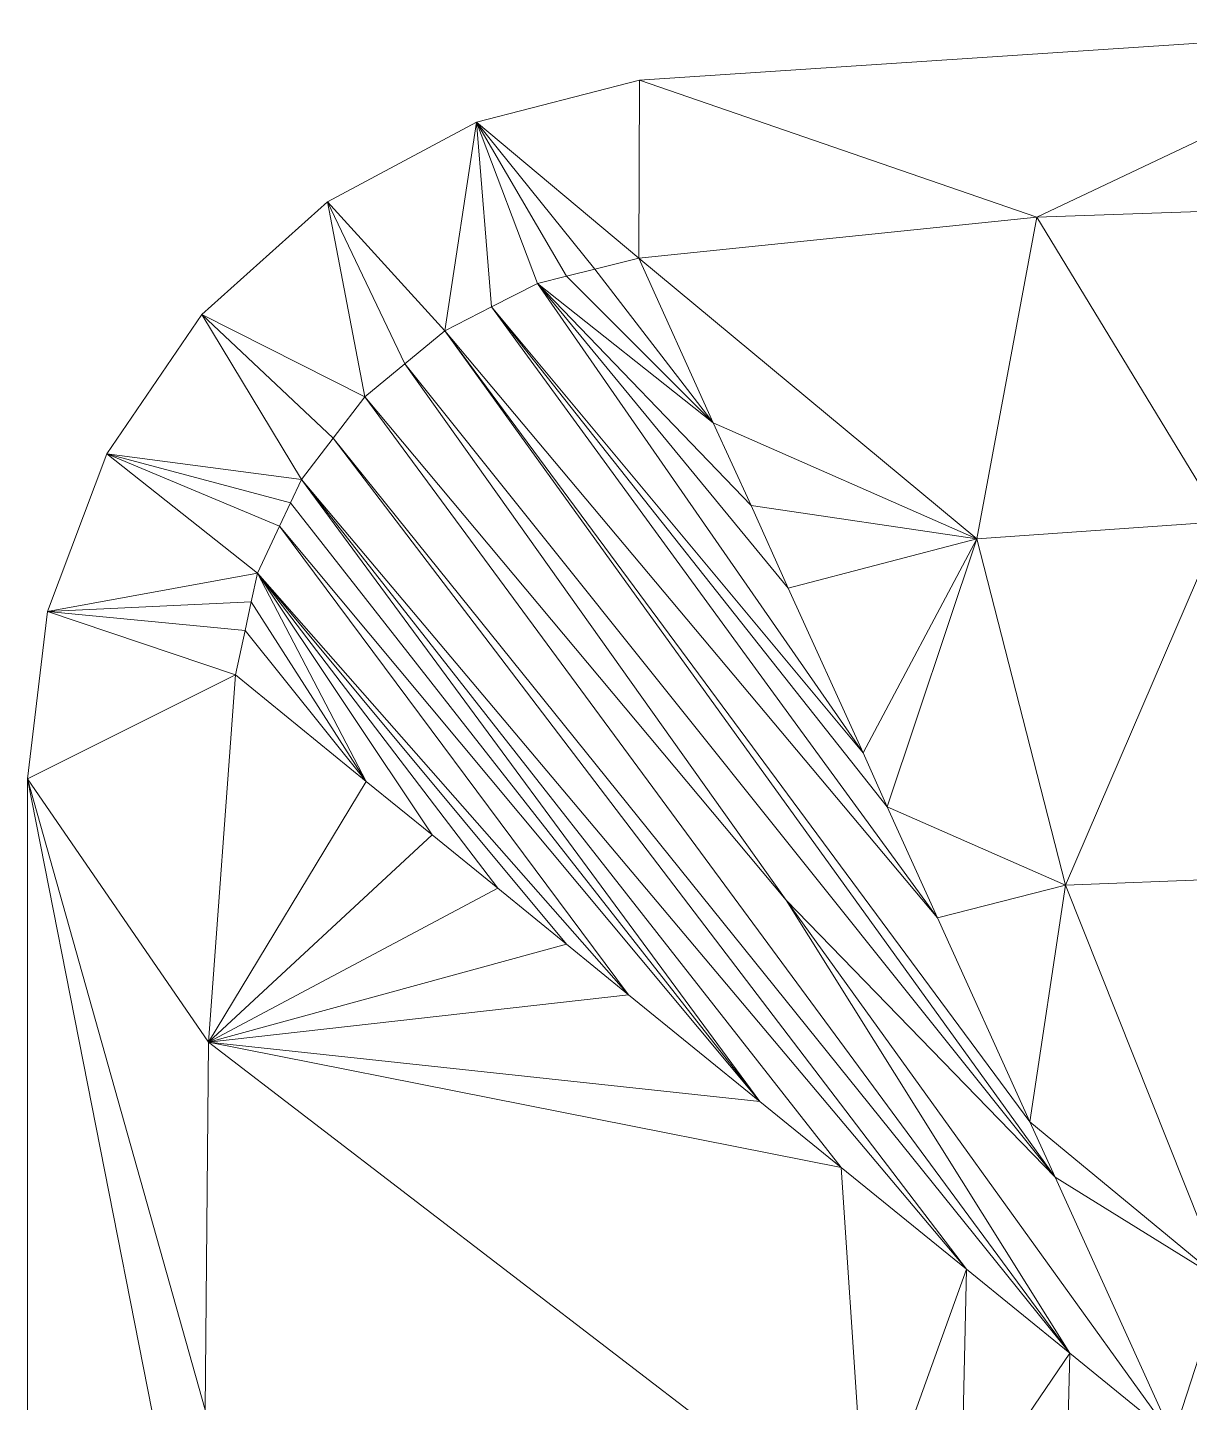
# Model space of a CAD drawing. Header units: inches. Extents: x 20461 to 27285, y -26063 to -19005.
# Drawn here: x 25497.54 to 25502.48, y -22405.98 to -22400.13 of the extents above; entities that cross this region are included whole.
import ezdxf

# ---------------------------------------------------------------- set-up
doc = ezdxf.new("R2010")
doc.units = ezdxf.units.IN
doc.header["$MEASUREMENT"] = 0
doc.layers.add('A-GENM', color=13, linetype='Continuous', lineweight=9)

# ---------------------------------------------------------------- blocks, each defined once
blk = doc.blocks.new('Drinking_Fountain-Haws_Corporation-Wall_Mounted_1119-1119-2447-1119-2447 - Drinking_Fountain-Haws_Corporation-Wall_Mounted_1119-1119-2447-300512 - 184570-300653-Site Plan - Phase 1')
at = {"layer": 'A-GENM'}
for p, q in [((4.605, 29.9555), (8.0005, 30.1796)), ((8.0005, 30.1796), (6.2954, 29.3725)), ((4.605, 29.9555), (3.9107, 29.7768)), ((4.605, 29.9555), (4.6021, 29.1981)), ((4.605, 29.9555), (6.2954, 29.3725)), ((3.9107, 29.7768), (3.2779, 29.4369)), ((3.9107, 29.7768), (3.7759, 28.8891)), ((3.9107, 29.7768), (3.9751, 28.9901)), ((3.9107, 29.7768), (4.6021, 29.1981)), ((3.9107, 29.7768), (4.4146, 29.1513)), ((3.9107, 29.7768), (4.2945, 29.1205)), ((3.9107, 29.7768), (4.1714, 29.0897)), ((3.2779, 29.4369), (2.7417, 28.9579)), ((3.4361, 28.6078), (3.2779, 29.4369)), ((3.2779, 29.4369), (3.7759, 28.8891)), ((3.2779, 29.4369), (3.606, 28.7484)), ((6.2954, 29.3725), (8.0005, 29.4296)), ((4.6021, 29.1981), (6.2954, 29.3725)), ((6.0405, 28.0028), (6.2954, 29.3725)), ((7.0835, 28.0761), (6.2954, 29.3725)), ((4.4146, 29.1513), (4.2945, 29.1205)), ((4.6021, 29.1981), (4.4146, 29.1513)), ((4.9185, 28.4965), (4.4146, 29.1513)), ((6.0405, 28.0028), (4.6021, 29.1981)), ((4.6021, 29.1981), (4.9185, 28.4965)), ((3.9751, 28.9901), (4.1714, 29.0897)), ((4.2945, 29.1205), (4.1714, 29.0897)), ((5.5571, 27.0917), (4.1714, 29.0897)), ((5.0796, 28.1449), (4.1714, 29.0897)), ((5.2378, 27.7934), (4.1714, 29.0897)), ((4.9185, 28.4965), (4.1714, 29.0897)), ((4.9185, 28.4965), (4.2945, 29.1205)), ((3.9751, 28.9901), (3.7759, 28.8891)), ((3.9751, 28.9901), (5.5571, 27.0917)), ((3.9751, 28.9901), (5.8736, 26.39)), ((3.9751, 28.9901), (5.6597, 26.8617)), ((2.3374, 28.3646), (2.7417, 28.9579)), ((3.4361, 28.6078), (2.7417, 28.9579)), ((2.7417, 28.9579), (3.3013, 28.432)), ((2.7417, 28.9579), (3.1665, 28.2562)), ((3.7759, 28.8891), (3.606, 28.7484)), ((6.3745, 25.2855), (3.7759, 28.8891)), ((5.8736, 26.39), (3.7759, 28.8891)), ((6.2661, 25.5214), (3.7759, 28.8891)), ((3.4361, 28.6078), (3.606, 28.7484)), ((6.3745, 25.2855), (3.606, 28.7484)), ((5.229, 26.4647), (3.606, 28.7484)), ((3.4361, 28.6078), (3.3013, 28.432)), ((3.4361, 28.6078), (5.229, 26.4647)), ((3.4361, 28.6078), (6.4361, 24.537)), ((5.0796, 28.1449), (4.9185, 28.4965)), ((6.0405, 28.0028), (4.9185, 28.4965)), ((3.3013, 28.432), (3.1665, 28.2562)), ((3.3013, 28.432), (6.4361, 24.537)), ((3.3013, 28.432), (5.9966, 24.8944)), ((2.3374, 28.3646), (2.0855, 27.6937)), ((3.1196, 28.1566), (2.3374, 28.3646)), ((2.979, 27.8563), (2.3374, 28.3646)), ((2.3374, 28.3646), (3.0728, 28.057)), ((2.3374, 28.3646), (3.1665, 28.2562)), ((3.1196, 28.1566), (3.1665, 28.2562)), ((3.1665, 28.2562), (5.9966, 24.8944)), ((3.1665, 28.2562), (5.4634, 25.3266)), ((3.1665, 28.2562), (5.1177, 25.6078)), ((3.1196, 28.1566), (3.0728, 28.057)), ((3.1196, 28.1566), (5.1177, 25.6078)), ((5.0796, 28.1449), (5.2378, 27.7934)), ((5.0796, 28.1449), (6.0405, 28.0028)), ((2.979, 27.8563), (3.0728, 28.057)), ((3.0728, 28.057), (4.5581, 26.0619)), ((3.0728, 28.057), (5.1177, 25.6078)), ((6.0405, 28.0028), (7.0835, 28.0761)), ((6.4185, 26.5292), (7.0835, 28.0761)), ((5.2378, 27.7934), (6.0405, 28.0028)), ((5.5571, 27.0917), (6.0405, 28.0028)), ((6.0405, 28.0028), (5.6597, 26.8617)), ((6.0405, 28.0028), (6.4185, 26.5292)), ((2.979, 27.8563), (2.0855, 27.6937)), ((2.979, 27.8563), (2.9527, 27.7348)), ((2.979, 27.8563), (3.4419, 26.9701)), ((2.979, 27.8563), (4.0015, 26.516)), ((2.979, 27.8563), (3.7232, 26.7431)), ((2.979, 27.8563), (4.5581, 26.0619)), ((2.979, 27.8563), (4.2945, 26.2772)), ((5.5571, 27.0917), (5.2378, 27.7934)), ((2.0005, 26.9818), (2.0855, 27.6937)), ((2.9527, 27.7348), (2.0855, 27.6937)), ((2.9263, 27.6132), (2.0855, 27.6937)), ((2.8853, 27.4242), (2.0855, 27.6937)), ((2.9527, 27.7348), (2.9263, 27.6132)), ((2.9527, 27.7348), (3.4419, 26.9701)), ((2.9263, 27.6132), (2.8853, 27.4242)), ((2.9263, 27.6132), (3.4419, 26.9701)), ((2.8853, 27.4242), (2.0005, 26.9818)), ((2.8853, 27.4242), (2.771, 25.8612)), ((2.8853, 27.4242), (3.4419, 26.9701)), ((5.5571, 27.0917), (5.6597, 26.8617)), ((2.0005, 12.18), (2.0005, 26.9818)), ((2.7564, 24.2953), (2.0005, 26.9818)), ((2.0005, 26.9818), (2.771, 25.8612)), ((2.0005, 26.9818), (2.8384, 22.7309)), ((3.4419, 26.9701), (2.771, 25.8612)), ((3.4419, 26.9701), (3.7232, 26.7431)), ((6.4185, 26.5292), (5.6597, 26.8617)), ((5.8736, 26.39), (5.6597, 26.8617)), ((3.7232, 26.7431), (2.771, 25.8612)), ((4.0015, 26.516), (3.7232, 26.7431)), ((4.0015, 26.516), (2.771, 25.8612)), ((4.0015, 26.516), (4.2945, 26.2772)), ((6.4185, 26.5292), (5.8736, 26.39)), ((6.4185, 26.5292), (6.2661, 25.5214)), ((6.4185, 26.5292), (7.1011, 26.5556)), ((6.4185, 26.5292), (7.0894, 24.8417)), ((6.3745, 25.2855), (5.229, 26.4647)), ((5.229, 26.4647), (6.4361, 24.537)), ((5.229, 26.4647), (6.8755, 24.1796)), ((5.8736, 26.39), (6.2661, 25.5214)), ((2.771, 25.8612), (4.2945, 26.2772)), ((4.5581, 26.0619), (4.2945, 26.2772)), ((4.5581, 26.0619), (2.771, 25.8612)), ((4.5581, 26.0619), (5.1177, 25.6078)), ((2.7564, 24.2953), (2.771, 25.8612)), ((2.771, 25.8612), (5.4634, 25.3266)), ((2.771, 25.8612), (5.1177, 25.6078)), ((2.771, 25.8612), (5.5718, 23.7123)), ((5.4634, 25.3266), (5.1177, 25.6078)), ((7.0894, 24.8417), (6.2661, 25.5214)), ((6.3745, 25.2855), (6.2661, 25.5214)), ((5.9966, 24.8944), (5.4634, 25.3266)), ((5.4634, 25.3266), (5.5718, 23.7123)), ((7.0894, 24.8417), (6.3745, 25.2855)), ((6.3745, 25.2855), (6.8755, 24.1796)), ((5.9966, 24.8944), (5.5718, 23.7123)), ((5.9732, 23.8559), (5.9966, 24.8944)), ((6.4361, 24.537), (5.9966, 24.8944)), ((7.0894, 24.8417), (6.8755, 24.1796)), ((5.9732, 23.8559), (6.4361, 24.537)), ((6.4361, 24.537), (6.4243, 24.0185)), ((6.4361, 24.537), (6.8755, 24.1796))]:
    blk.add_line(p, q, dxfattribs=at)
blk = doc.blocks.new('Locker Rooms_MASTER_ifc-1-Site Plan - Phase 1')
at = {"lineweight": 9}
blk.add_blockref('Drinking_Fountain-Haws_Corporation-Wall_Mounted_1119-1119-2447-1119-2447 - Drinking_Fountain-Haws_Corporation-Wall_Mounted_1119-1119-2447-300512 - 184570-300653-Site Plan - Phase 1', (25495.5386, -22430.3109), dxfattribs=at)

msp = doc.modelspace()

# ---------------------------------------------------------------- block references
at = {"lineweight": 5}
msp.add_blockref('Locker Rooms_MASTER_ifc-1-Site Plan - Phase 1', (0, 0), dxfattribs=at)

doc.saveas('drawing.dxf')
